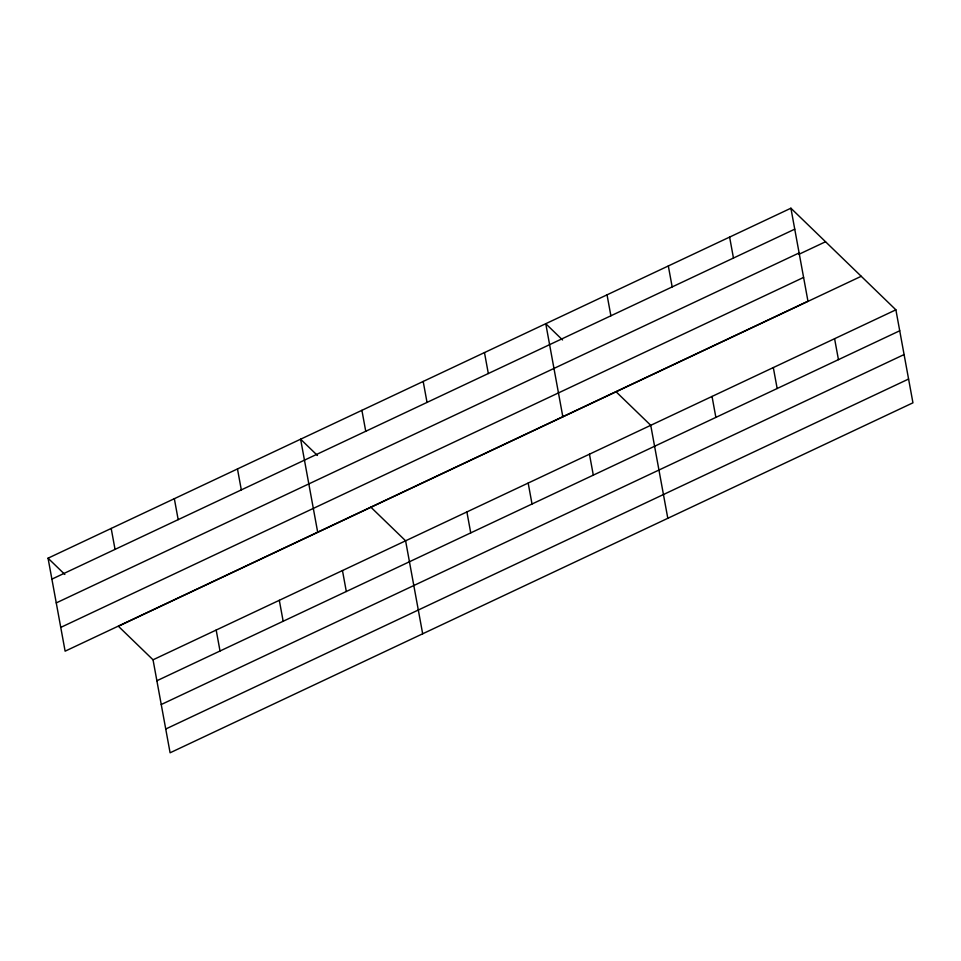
<?xml version="1.0" encoding="UTF-8"?>
<svg xmlns="http://www.w3.org/2000/svg" width="961" height="961" viewBox="0 0 961 961"><rect width="100%" height="100%" fill="white"/><g stroke="black" fill="none" stroke-linecap="round" stroke-linejoin="round"><path stroke-width="1.44" d="M790.903 208.213L807.961 301.201L65.12 651.174L48.05 558.185L790.903 208.213L895.88 309.826L912.95 402.815L170.097 752.787L153.039 659.799L118.395 626.26L861.236 276.287M51.894 579.135L794.747 229.174M56.255 602.907L799.108 252.947M798.903 254.305L825.547 241.752M60.759 627.401L803.6 277.429M153.039 659.799L895.88 309.826M156.883 680.748L899.724 330.776M161.244 704.521L904.097 354.549M165.736 729.015L908.589 379.042M562.557 339.966L545.764 323.713L562.822 416.702M616.097 391.788L650.741 425.315L667.811 518.303M317.418 455.454L300.613 439.201L317.683 532.19M370.958 507.276L405.602 540.803L422.672 633.792M48.05 558.185L64.843 574.45M834.592 338.692L838.448 359.654M773.317 367.57L777.161 388.52M729.615 237.091L733.459 258.041M712.029 396.437L715.873 417.398M668.327 265.957L672.171 286.919M607.04 294.835L610.884 315.785M589.453 454.181L593.309 475.142M528.178 483.059L532.022 504.008M484.476 352.579L488.32 373.529M466.89 511.937L470.734 532.887M423.188 381.457L427.032 402.407M361.901 410.323L365.745 431.273M342.464 570.546L346.308 591.508M279.315 600.301L283.159 621.25M237.475 468.944L241.319 489.894M216.177 630.044L220.021 651.005M174.337 498.687L178.181 519.649M111.188 528.442L115.044 549.392"/></g></svg>
